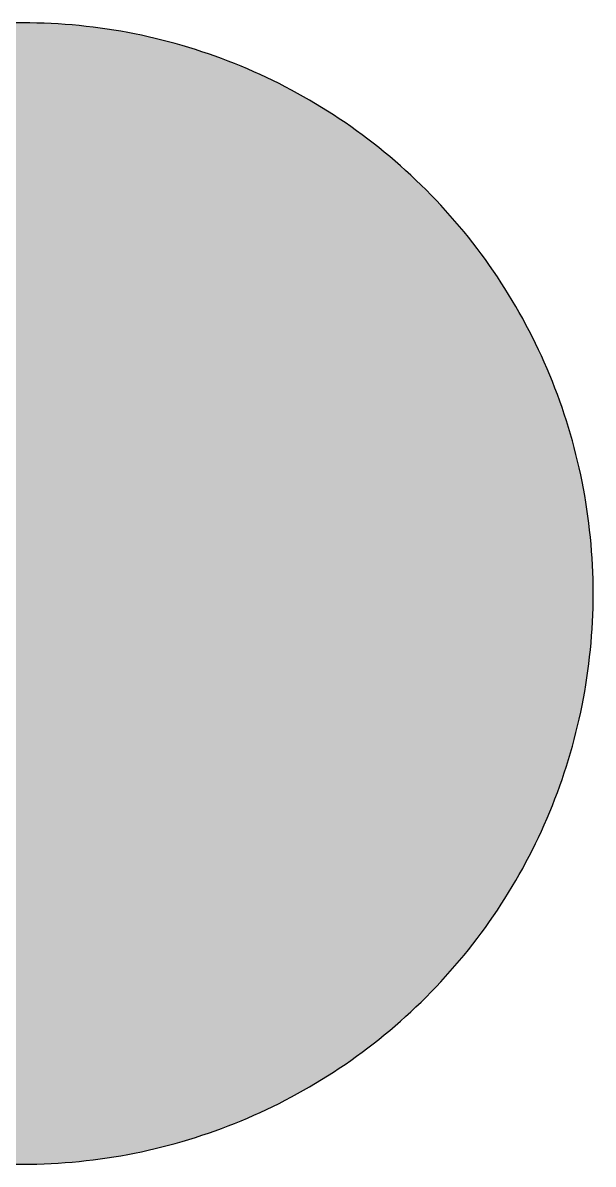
# Model space of a CAD drawing. Header units: millimetres. Extents: x 0 to 212, y 0 to 212.
# Drawn here: x 105.9 to 211.7, y 0.1 to 211.7 of the extents above; entities that cross this region are included whole.
import ezdxf

# ---------------------------------------------------------------- set-up
doc = ezdxf.new("R2010")
doc.units = ezdxf.units.MM

msp = doc.modelspace()

# ---------------------------------------------------------------- hatches: boundary and pattern name
msp.add_hatch(color=254).paths.add_polyline_path([(211.7189, 105.8869), (211.709, 107.2007), (211.6861, 108.5139), (211.6455, 109.8245), (211.5871, 111.1326), (211.5134, 112.4407), (211.4245, 113.7437), (211.3204, 115.0468), (211.201, 116.3447), (211.0638, 117.6426), (210.9114, 118.9355), (210.7413, 120.2258), (210.5584, 121.5136), (210.3577, 122.7988), (210.1418, 124.079), (209.9107, 125.3566), (209.6643, 126.6292), (209.4027, 127.8992), (209.1258, 129.1641), (208.8337, 130.4239), (208.5264, 131.6812), (208.2038, 132.936), (207.866, 134.1831), (207.5104, 135.4277), (207.1421, 136.6647), (206.7611, 137.8991), (206.3623, 139.1285), (205.9483, 140.3502), (205.5216, 141.5694), (205.0771, 142.781), (204.6199, 143.9901), (204.1474, 145.1915), (203.6623, 146.3853), (203.1619, 147.574), (202.6463, 148.7576), (202.1154, 149.9362), (201.5693, 151.1046), (201.0105, 152.2705), (200.439, 153.4262), (199.8523, 154.5768), (199.2503, 155.7198), (198.6356, 156.8577), (198.0057, 157.9855), (197.3605, 159.1081), (196.7052, 160.2232), (196.0321, 161.3281), (195.3489, 162.4279), (194.6504, 163.5176), (193.9366, 164.6022), (193.2102, 165.6766), (192.471, 166.7434), (191.7167, 167.8), (190.9521, 168.849), (190.1698, 169.8904), (189.3773, 170.9217), (188.5696, 171.9428), (187.7517, 172.9562), (186.9161, 173.9621), (186.0702, 174.9552), (185.2117, 175.9407), (184.338, 176.9161), (183.454, 177.8838), (182.5549, 178.8389), (181.643, 179.7837), (180.721, 180.7185), (179.7837, 181.643), (178.8389, 182.5549), (177.8838, 183.454), (176.9161, 184.338), (175.9407, 185.2117), (174.9552, 186.0702), (173.9621, 186.9161), (172.9562, 187.7492), (171.9428, 188.5696), (170.9217, 189.3773), (169.8904, 190.1698), (168.849, 190.9496), (167.8, 191.7167), (166.7408, 192.471), (165.6766, 193.2102), (164.6022, 193.9366), (163.5176, 194.6504), (162.4279, 195.3489), (161.3281, 196.0321), (160.2232, 196.7052), (159.1081, 197.3631), (157.9855, 198.0057), (156.8577, 198.6356), (155.7198, 199.2503), (154.5768, 199.8523), (153.4262, 200.439), (152.2705, 201.0131), (151.1046, 201.5719), (149.9362, 202.1154), (148.7576, 202.6463), (147.574, 203.1619), (146.3853, 203.6623), (145.1889, 204.15), (143.9875, 204.6199), (142.781, 205.0796), (141.5694, 205.5216), (140.3502, 205.9483), (139.1285, 206.3623), (137.8991, 206.7611), (136.6647, 207.1446), (135.4252, 207.5129), (134.1831, 207.866), (132.9334, 208.2038), (131.6812, 208.5264), (130.4239, 208.8337), (129.1641, 209.1284), (127.8966, 209.4052), (126.6292, 209.6668), (125.3541, 209.9132), (124.0765, 210.1444), (122.7963, 210.3603), (121.5136, 210.5584), (120.2258, 210.7438), (118.9355, 210.9114), (117.6401, 211.0638), (116.3447, 211.201), (115.0468, 211.3229), (113.7437, 211.4271), (112.4382, 211.516), (111.1326, 211.5896), (109.8245, 211.6455), (108.5113, 211.6861), (107.1982, 211.7115), (105.885, 211.7192), (104.5693, 211.7115), (103.2561, 211.6861), (101.9454, 211.6455), (100.6373, 211.5896), (99.3292, 211.516), (98.0262, 211.4271), (96.7232, 211.3229), (95.4253, 211.201), (94.1273, 211.0638), (92.8345, 210.9114), (91.5441, 210.7438), (90.2564, 210.5584), (88.9711, 210.3603), (87.691, 210.1444), (86.4133, 209.9132), (85.1408, 209.6668), (83.8708, 209.4052), (82.6059, 209.1284), (81.346, 208.8337), (80.0887, 208.5264), (78.834, 208.2038), (77.5868, 207.866), (76.3422, 207.5129), (75.1053, 207.1446), (73.8708, 206.7611), (72.6415, 206.3623), (71.4197, 205.9483), (70.2005, 205.5216), (68.9889, 205.0796), (67.7799, 204.6199), (66.5785, 204.15), (65.3847, 203.6623), (64.196, 203.1619), (63.0123, 202.6463), (61.8338, 202.1154), (60.6628, 201.5719), (59.4995, 201.0131), (58.3438, 200.439), (57.1932, 199.8523), (56.0502, 199.2503), (54.9123, 198.6356), (53.7845, 198.0057), (52.6618, 197.3631), (51.5468, 196.7052), (50.4419, 196.0321), (49.342, 195.3489), (48.2524, 194.6504), (47.1678, 193.9366), (46.0934, 193.2102), (45.0266, 192.471), (43.9699, 191.7167), (42.9209, 190.9496), (41.8795, 190.1698), (40.8483, 189.3773), (39.8272, 188.5696), (38.8137, 187.7492), (37.8079, 186.9161), (36.8148, 186.0702), (35.8292, 185.2117), (34.8539, 184.338), (33.8861, 183.454), (32.9311, 182.5549), (31.9862, 181.643), (31.049, 180.7185), (30.1269, 179.7837), (29.2151, 178.8389), (28.3159, 177.8838), (27.432, 176.9161), (26.5582, 175.9407), (25.6997, 174.9552), (24.8539, 173.9621), (24.0208, 172.9562), (23.2004, 171.9428), (22.3926, 170.9217), (21.6002, 169.8904), (20.8204, 168.849), (20.0533, 167.8), (19.2989, 166.7434), (18.5598, 165.6766), (17.8333, 164.6022), (17.1196, 163.5176), (16.4211, 162.4279), (15.7378, 161.3281), (15.0647, 160.2232), (14.4069, 159.1081), (13.7643, 157.9855), (13.1343, 156.8577), (12.5197, 155.7198), (11.9177, 154.5768), (11.3309, 153.4262), (10.7569, 152.2705), (10.1981, 151.1046), (9.6545, 149.9362), (9.1237, 148.7576), (8.6081, 147.574), (8.1077, 146.3853), (7.62, 145.1915), (7.1501, 143.9901), (6.6904, 142.781), (6.2484, 141.5694), (5.8217, 140.3502), (5.4077, 139.1285), (5.0089, 137.8991), (4.6253, 136.6647), (4.257, 135.4277), (3.904, 134.1831), (3.5662, 132.936), (3.2436, 131.6812), (2.9362, 130.4239), (2.6416, 129.1641), (2.3647, 127.8992), (2.1031, 126.6292), (1.8567, 125.3566), (1.6256, 124.079), (1.4097, 122.7988), (1.2116, 121.5136), (1.0262, 120.2258), (0.8585, 118.9355), (0.7061, 117.6426), (0.569, 116.3447), (0.447, 115.0468), (0.3429, 113.7437), (0.254, 112.4407), (0.1803, 111.1326), (0.1245, 109.8245), (0.0838, 108.5139), (0.0584, 107.2007), (0.0508, 105.885), (0.0584, 104.5718), (0.0838, 103.2586), (0.1245, 101.9454), (0.1803, 100.6373), (0.254, 99.3318), (0.3429, 98.0262), (0.447, 96.7232), (0.569, 95.4253), (0.7061, 94.1299), (0.8585, 92.8345), (1.0262, 91.5441), (1.2116, 90.2564), (1.4097, 88.9737), (1.6256, 87.6935), (1.8567, 86.4159), (2.1031, 85.1408), (2.3647, 83.8733), (2.6416, 82.6059), (2.9362, 81.346), (3.2436, 80.0887), (3.5662, 78.8365), (3.904, 77.5868), (4.257, 76.3448), (4.6253, 75.1053), (5.0089, 73.8708), (5.4077, 72.6415), (5.8217, 71.4197), (6.2484, 70.2005), (6.6904, 68.9889), (7.1501, 67.7824), (7.62, 66.581), (8.1077, 65.3847), (8.6081, 64.196), (9.1237, 63.0123), (9.6545, 61.8338), (10.1981, 60.6654), (10.7569, 59.4995), (11.3309, 58.3438), (11.9177, 57.1932), (12.5197, 56.0502), (13.1343, 54.9123), (13.7643, 53.7845), (14.4069, 52.6618), (15.0647, 51.5468), (15.7378, 50.4419), (16.4211, 49.342), (17.1196, 48.2524), (17.8333, 47.1678), (18.5598, 46.0934), (19.2989, 45.0291), (20.0533, 43.9699), (20.8204, 42.9209), (21.6002, 41.8795), (22.3926, 40.8483), (23.2004, 39.8272), (24.0208, 38.8137), (24.8539, 37.8079), (25.6997, 36.8148), (26.5582, 35.8292), (27.432, 34.8539), (28.3159, 33.8861), (29.2151, 32.9311), (30.1269, 31.9862), (31.049, 31.049), (31.9862, 30.1269), (32.9311, 29.2151), (33.8861, 28.3159), (34.8539, 27.432), (35.8292, 26.5582), (36.8148, 25.6997), (37.8079, 24.8539), (38.8137, 24.0182), (39.8272, 23.2004), (40.8483, 22.3926), (41.8795, 21.6002), (42.9209, 20.8178), (43.9699, 20.0533), (45.0266, 19.2989), (46.0934, 18.5598), (47.1678, 17.8333), (48.2524, 17.1196), (49.342, 16.4211), (50.4419, 15.7378), (51.5468, 15.0647), (52.6618, 14.4094), (53.7845, 13.7643), (54.9123, 13.1343), (56.0502, 12.5197), (57.1932, 11.9177), (58.3438, 11.3309), (59.4995, 10.7594), (60.6628, 10.2006), (61.8338, 9.6545), (63.0123, 9.1237), (64.196, 8.6081), (65.3847, 8.1077), (66.5785, 7.6225), (67.7799, 7.1501), (68.9889, 6.6929), (70.2005, 6.2484), (71.4197, 5.8217), (72.6415, 5.4077), (73.8708, 5.0089), (75.1053, 4.6279), (76.3422, 4.2596), (77.5868, 3.904), (78.834, 3.5662), (80.0887, 3.2436), (81.346, 2.9362), (82.6059, 2.6441), (83.8708, 2.3673), (85.1408, 2.1057), (86.4133, 1.8593), (87.691, 1.6281), (88.9711, 1.4122), (90.2564, 1.2116), (91.5441, 1.0287), (92.8345, 0.8585), (94.1273, 0.7061), (95.4253, 0.569), (96.7232, 0.4496), (98.0262, 0.3454), (99.3292, 0.2565), (100.6373, 0.1829), (101.9454, 0.1245), (103.2561, 0.0838), (104.5693, 0.061), (105.885, 0.0533), (107.1982, 0.061), (108.5113, 0.0838), (109.8245, 0.1245), (111.1326, 0.1829), (112.4382, 0.2565), (113.7437, 0.3454), (115.0468, 0.4496), (116.3447, 0.569), (117.6401, 0.7061), (118.9355, 0.8585), (120.2258, 1.0287), (121.5136, 1.2116), (122.7963, 1.4122), (124.0765, 1.6281), (125.3541, 1.8593), (126.6292, 2.1057), (127.8966, 2.3673), (129.1641, 2.6441), (130.4239, 2.9362), (131.6812, 3.2436), (132.9334, 3.5662), (134.1831, 3.904), (135.4252, 4.2596), (136.6647, 4.6279), (137.8991, 5.0089), (139.1285, 5.4077), (140.3502, 5.8217), (141.5694, 6.2484), (142.781, 6.6929), (143.9875, 7.1501), (145.1889, 7.6225), (146.3853, 8.1077), (147.574, 8.6081), (148.7576, 9.1237), (149.9362, 9.6545), (151.1046, 10.2006), (152.2705, 10.7594), (153.4262, 11.3309), (154.5768, 11.9177), (155.7198, 12.5197), (156.8577, 13.1343), (157.9855, 13.7643), (159.1081, 14.4094), (160.2232, 15.0647), (161.3281, 15.7378), (162.4279, 16.4211), (163.5176, 17.1196), (164.6022, 17.8333), (165.6766, 18.5598), (166.7408, 19.2989), (167.8, 20.0533), (168.849, 20.8178), (169.8904, 21.6002), (170.9217, 22.3926), (171.9428, 23.2004), (172.9562, 24.0182), (173.9621, 24.8539), (174.9552, 25.6997), (175.9407, 26.5582), (176.9161, 27.432), (177.8838, 28.3159), (178.8389, 29.2151), (179.7837, 30.1269), (180.721, 31.049), (181.643, 31.9862), (182.5549, 32.9311), (183.454, 33.8861), (184.338, 34.8539), (185.2117, 35.8292), (186.0702, 36.8148), (186.9161, 37.8079), (187.7517, 38.8137), (188.5696, 39.8272), (189.3773, 40.8483), (190.1698, 41.8795), (190.9521, 42.9209), (191.7167, 43.9699), (192.471, 45.0291), (193.2102, 46.0934), (193.9366, 47.1678), (194.6504, 48.2524), (195.3489, 49.342), (196.0321, 50.4419), (196.7052, 51.5468), (197.3605, 52.6618), (198.0057, 53.7845), (198.6356, 54.9123), (199.2503, 56.0502), (199.8523, 57.1932), (200.439, 58.3438), (201.0105, 59.4995), (201.5693, 60.6654), (202.1154, 61.8338), (202.6463, 63.0123), (203.1619, 64.196), (203.6623, 65.3847), (204.1474, 66.581), (204.6199, 67.7824), (205.0771, 68.9889), (205.5216, 70.2005), (205.9483, 71.4197), (206.3623, 72.6415), (206.7611, 73.8708), (207.1421, 75.1053), (207.5104, 76.3448), (207.866, 77.5868), (208.2038, 78.8365), (208.5264, 80.0887), (208.8337, 81.346), (209.1258, 82.6059), (209.4027, 83.8733), (209.6643, 85.1408), (209.9107, 86.4159), (210.1418, 87.6935), (210.3577, 88.9737), (210.5584, 90.2564), (210.7413, 91.5441), (210.9114, 92.8345), (211.0638, 94.1299), (211.201, 95.4253), (211.3204, 96.7232), (211.4245, 98.0262), (211.5134, 99.3318), (211.5871, 100.6373), (211.6455, 101.9454), (211.6861, 103.2586), (211.709, 104.5718), (211.7166, 105.885)])
h = msp.add_hatch(color=59)
h.paths.add_polyline_path([(110.2953, 107.2981), (110.2944, 107.3404), (110.2944, 107.3836), (110.297, 107.4242), (110.297, 107.4674), (110.2995, 107.5106), (110.302, 107.5538), (110.3046, 107.5969), (110.3071, 107.6376), (110.3122, 107.6808), (110.3147, 107.7239), (110.3198, 107.7646), (110.3249, 107.8078), (110.33, 107.8509), (110.3351, 107.8916), (110.3427, 107.9348), (110.3503, 107.9754), (110.3554, 108.0186), (110.363, 108.0592), (110.3706, 108.1024), (110.3808, 108.143), (110.3884, 108.1862), (110.3986, 108.2269), (110.4062, 108.2675), (110.4163, 108.3081), (110.4265, 108.3513), (110.4392, 108.392), (110.4494, 108.4326), (110.4621, 108.4732), (110.4722, 108.5139), (110.4849, 108.5545), (110.4976, 108.5952), (110.5129, 108.6358), (110.5256, 108.6739), (110.5383, 108.7145), (110.5535, 108.7552), (110.5687, 108.7933), (110.584, 108.8339), (110.5992, 108.8746), (110.6145, 108.9127), (110.6322, 108.9508), (110.6475, 108.9914), (110.6653, 109.0295), (110.683, 109.0676), (110.7008, 109.1057), (110.7186, 109.1463), (110.7389, 109.1844), (110.7567, 109.22), (110.777, 109.2581), (110.7973, 109.2962), (110.8177, 109.3343), (110.838, 109.3724), (110.8583, 109.408), (110.8812, 109.4461), (110.9015, 109.4816), (110.9243, 109.5172), (110.9472, 109.5553), (110.9701, 109.5908), (110.9929, 109.6264), (111.0183, 109.662), (111.0412, 109.6975), (111.0666, 109.7331), (111.092, 109.7661), (111.1174, 109.8017), (111.1428, 109.8372), (111.989, 110.9662), (112.0165, 111.0031), (112.0419, 111.0386), (112.0699, 111.0767), (112.0978, 111.1148), (112.1258, 111.1504), (112.1512, 111.1885), (112.1791, 111.2266), (112.2045, 111.2647), (112.2324, 111.3028), (112.2578, 111.3409), (112.2858, 111.379), (112.3112, 111.4171), (112.3366, 111.4552), (112.362, 111.4933), (112.3899, 111.5314), (112.4153, 111.5695), (112.4407, 111.6076), (112.4661, 111.6457), (112.4915, 111.6863), (112.5144, 111.7244), (112.5398, 111.7625), (112.5652, 111.8032), (112.5906, 111.8413), (112.6134, 111.8819), (112.6388, 111.92), (112.6617, 111.9607), (112.6871, 111.9988), (112.71, 112.0394), (112.7354, 112.0775), (112.7582, 112.1181), (112.7811, 112.1588), (112.8039, 112.1969), (112.8293, 112.2375), (112.8522, 112.2782), (112.8751, 112.3188), (112.8979, 112.3569), (112.9182, 112.3975), (112.9411, 112.4382), (112.964, 112.4788), (112.9868, 112.5195), (113.0071, 112.5601), (113.03, 112.6007), (113.0529, 112.6414), (113.0732, 112.682), (113.096, 112.7252), (113.1164, 112.7658), (113.1367, 112.8065), (113.157, 112.8471), (113.1799, 112.8878), (113.2002, 112.9309), (113.2205, 112.9716), (113.2408, 113.0122), (113.2611, 113.0554), (113.2815, 113.096), (113.3018, 113.1392), (113.3196, 113.1799), (113.3399, 113.2205), (113.3602, 113.2637), (113.378, 113.3069), (113.3983, 113.3475), (113.4161, 113.3907), (113.4364, 113.4313), (113.4542, 113.4745), (113.4745, 113.5177), (119.0554, 126.3438), (119.0803, 126.4031), (119.1082, 126.4615), (119.1387, 126.5199), (119.1666, 126.5784), (119.1971, 126.6368), (119.2301, 126.6927), (119.2632, 126.7485), (119.2962, 126.8044), (119.3317, 126.8578), (119.3673, 126.9111), (119.4029, 126.9644), (119.441, 127.0152), (119.4791, 127.0686), (119.5172, 127.1168), (119.5578, 127.1676), (119.5984, 127.2159), (119.6416, 127.2642), (119.6823, 127.3124), (119.7254, 127.3581), (119.7712, 127.4039), (119.8143, 127.4496), (119.8601, 127.4928), (119.9083, 127.5359), (119.954, 127.5791), (120.0023, 127.6198), (120.0506, 127.6604), (120.0988, 127.701), (120.1496, 127.7391), (120.2004, 127.7772), (120.2512, 127.8153), (120.302, 127.8509), (120.3554, 127.8865), (120.4087, 127.9195), (120.462, 127.9525), (120.5179, 127.9855), (120.5713, 128.016), (120.6271, 128.0465), (120.683, 128.077), (120.7389, 128.1049), (120.7973, 128.1328), (120.8532, 128.1582), (120.9116, 128.1836), (120.97, 128.2065), (121.031, 128.2319), (121.0894, 128.2522), (121.1504, 128.2751), (121.2088, 128.2929), (121.2698, 128.3132), (121.3307, 128.331), (121.3917, 128.3487), (121.4552, 128.364), (121.5161, 128.3792), (121.5796, 128.3919), (121.6431, 128.4046), (121.7066, 128.4148), (121.7701, 128.4249), (121.8336, 128.4351), (121.8971, 128.4427), (121.9632, 128.4478), (122.0267, 128.4529), (122.0927, 128.458), (122.1562, 128.4605), (122.2223, 128.463), (122.2883, 128.463), (157.5675, 128.4647), (157.6324, 128.463), (157.6984, 128.4605), (157.7619, 128.458), (157.828, 128.4529), (157.8915, 128.4478), (157.9575, 128.4427), (158.021, 128.4351), (158.0845, 128.4249), (158.148, 128.4148), (158.2115, 128.4046), (158.275, 128.3919), (158.3385, 128.3792), (158.3995, 128.364), (158.463, 128.3487), (158.5239, 128.331), (158.5849, 128.3132), (158.6459, 128.2929), (158.7068, 128.2751), (158.7678, 128.2522), (158.8262, 128.2319), (158.8846, 128.2065), (158.943, 128.1836), (159.0015, 128.1582), (159.0599, 128.1328), (159.1158, 128.1049), (159.1716, 128.077), (159.2301, 128.0465), (159.2834, 128.016), (159.3393, 127.9855), (159.3926, 127.9525), (159.4485, 127.9195), (159.4993, 127.8865), (159.5526, 127.8509), (159.606, 127.8153), (159.6568, 127.7772), (159.7076, 127.7391), (159.7558, 127.701), (159.8066, 127.6604), (159.8549, 127.6198), (159.9032, 127.5791), (159.9489, 127.5359), (159.9946, 127.4928), (160.0403, 127.4496), (160.086, 127.4039), (160.1292, 127.3581), (160.1724, 127.3124), (160.2156, 127.2642), (160.2562, 127.2159), (160.2969, 127.1676), (160.3375, 127.1168), (160.3781, 127.0686), (160.4162, 127.0152), (160.4518, 126.9644), (160.4899, 126.9111), (160.5255, 126.8578), (160.5585, 126.8044), (160.594, 126.7485), (160.6271, 126.6927), (160.6575, 126.6368), (160.688, 126.5784), (160.7185, 126.5199), (160.7464, 126.4615), (160.7744, 126.4031), (160.8023, 126.3421), (166.3845, 113.5182), (166.4005, 113.4745), (166.4208, 113.4313), (166.4386, 113.3907), (166.4589, 113.3475), (166.4767, 113.3069), (166.497, 113.2637), (166.5173, 113.2205), (166.5351, 113.1799), (166.5554, 113.1392), (166.5757, 113.096), (166.5961, 113.0554), (166.6164, 113.0122), (166.6367, 112.9716), (166.657, 112.9309), (166.6773, 112.8878), (166.6977, 112.8471), (166.718, 112.8065), (166.7408, 112.7658), (166.7612, 112.7252), (166.784, 112.682), (166.8043, 112.6414), (166.8272, 112.6007), (166.8475, 112.5601), (166.8704, 112.5195), (166.8932, 112.4788), (166.9136, 112.4382), (166.9364, 112.3975), (166.9593, 112.3569), (166.9821, 112.3188), (167.005, 112.2782), (167.0279, 112.2375), (167.0507, 112.1969), (167.0736, 112.1588), (167.099, 112.1181), (167.1218, 112.0775), (167.1447, 112.0394), (167.1701, 111.9988), (167.193, 111.9607), (167.2184, 111.92), (167.2412, 111.8819), (167.2666, 111.8413), (167.292, 111.8032), (167.3149, 111.7625), (167.3403, 111.7244), (167.3657, 111.6863), (167.3911, 111.6457), (167.4165, 111.6076), (167.4419, 111.5695), (167.4673, 111.5314), (167.4927, 111.4933), (167.5181, 111.4552), (167.546, 111.4171), (167.5714, 111.379), (167.5968, 111.3409), (167.6248, 111.3028), (167.6502, 111.2647), (167.6781, 111.2266), (167.7035, 111.1885), (167.7314, 111.1504), (167.7594, 111.1148), (167.7848, 111.0767), (167.8127, 111.0386), (167.8407, 111.0031), (167.8686, 110.965), (168.716, 109.8377), (168.7398, 109.8017), (168.7652, 109.7661), (168.7906, 109.7331), (168.816, 109.6975), (168.8389, 109.662), (168.8617, 109.6264), (168.8871, 109.5908), (168.91, 109.5553), (168.9303, 109.5172), (168.9532, 109.4816), (168.976, 109.4461), (168.9964, 109.408), (169.0192, 109.3724), (169.0395, 109.3343), (169.0599, 109.2962), (169.0776, 109.2581), (169.098, 109.22), (169.1183, 109.1844), (169.1361, 109.1463), (169.1538, 109.1057), (169.1716, 109.0676), (169.1894, 109.0295), (169.2072, 108.9914), (169.225, 108.9508), (169.2402, 108.9127), (169.2554, 108.8746), (169.2732, 108.8339), (169.2859, 108.7933), (169.3012, 108.7552), (169.3164, 108.7145), (169.3291, 108.6739), (169.3443, 108.6358), (169.357, 108.5952), (169.3697, 108.5545), (169.3824, 108.5139), (169.3951, 108.4732), (169.4053, 108.4326), (169.418, 108.392), (169.4282, 108.3513), (169.4383, 108.3081), (169.4485, 108.2675), (169.4586, 108.2269), (169.4663, 108.1862), (169.4764, 108.143), (169.484, 108.1024), (169.4917, 108.0592), (169.4993, 108.0186), (169.5069, 107.9754), (169.512, 107.9348), (169.5196, 107.8916), (169.5247, 107.8509), (169.5298, 107.8078), (169.5348, 107.7646), (169.5399, 107.7239), (169.5425, 107.6808), (169.5475, 107.6376), (169.5501, 107.5969), (169.5526, 107.5538), (169.5552, 107.5106), (169.5577, 107.4674), (169.5577, 107.4242), (169.5602, 107.3836), (169.5602, 107.3404), (169.5602, 107.2972), (169.5619, 98.1258), (169.5602, 98.0338), (169.5552, 97.9424), (169.5501, 97.8535), (169.5425, 97.7646), (169.5323, 97.6757), (169.5196, 97.5868), (169.5044, 97.5004), (169.4891, 97.4141), (169.4713, 97.3277), (169.4485, 97.2439), (169.4256, 97.1575), (169.4028, 97.0763), (169.3748, 96.9924), (169.3469, 96.9112), (169.3164, 96.8299), (169.2834, 96.7511), (169.2504, 96.6724), (169.2123, 96.5962), (169.1742, 96.5175), (169.1361, 96.4438), (169.0929, 96.3676), (169.0497, 96.2939), (169.004, 96.2228), (168.9583, 96.1517), (168.91, 96.0831), (168.8592, 96.0145), (168.8084, 95.946), (168.7551, 95.8799), (168.7017, 95.8164), (168.6433, 95.7529), (168.5874, 95.6894), (168.5265, 95.631), (168.468, 95.57), (168.4045, 95.5142), (168.341, 95.4557), (168.2775, 95.4024), (168.2115, 95.3491), (168.1429, 95.2983), (168.0743, 95.2475), (168.0058, 95.1992), (167.9346, 95.1535), (167.8635, 95.1078), (167.7899, 95.0646), (167.7137, 95.0214), (167.64, 94.9833), (167.5613, 94.9452), (167.4851, 94.9071), (167.4063, 94.8741), (167.3276, 94.8411), (167.2463, 94.8106), (167.165, 94.7826), (167.0812, 94.7547), (166.9999, 94.7318), (166.9136, 94.709), (166.8297, 94.6861), (166.7434, 94.6683), (166.657, 94.6531), (166.5707, 94.6379), (166.4818, 94.6252), (166.3929, 94.615), (166.304, 94.6074), (166.2151, 94.6023), (166.1236, 94.5972), (166.0322, 94.5972), (113.823, 94.5981), (113.731, 94.5972), (113.6396, 94.6023), (113.5507, 94.6074), (113.4618, 94.615), (113.3729, 94.6252), (113.284, 94.6379), (113.1976, 94.6531), (113.1113, 94.6683), (113.0249, 94.6861), (112.9411, 94.709), (112.8573, 94.7318), (112.7735, 94.7547), (112.6896, 94.7826), (112.6084, 94.8106), (112.5296, 94.8411), (112.4483, 94.8741), (112.3696, 94.9071), (112.2934, 94.9452), (112.2172, 94.9833), (112.141, 95.0214), (112.0673, 95.0646), (111.9937, 95.1078), (111.92, 95.1535), (111.8489, 95.1992), (111.7803, 95.2475), (111.7117, 95.2983), (111.6432, 95.3491), (111.5771, 95.4024), (111.5136, 95.4557), (111.4501, 95.5142), (111.3892, 95.57), (111.3282, 95.631), (111.2698, 95.6894), (111.2114, 95.7529), (111.1555, 95.8164), (111.0996, 95.8799), (111.0463, 95.946), (110.9955, 96.0145), (110.9447, 96.0831), (110.8964, 96.1517), (110.8507, 96.2228), (110.805, 96.2939), (110.7618, 96.3676), (110.7211, 96.4438), (110.6805, 96.5175), (110.6424, 96.5962), (110.6068, 96.6724), (110.5713, 96.7511), (110.5383, 96.8299), (110.5078, 96.9112), (110.4798, 96.9924), (110.4519, 97.0763), (110.429, 97.1575), (110.4062, 97.2439), (110.3833, 97.3277), (110.3655, 97.4141), (110.3503, 97.5004), (110.3351, 97.5868), (110.3224, 97.6757), (110.3122, 97.7646), (110.3046, 97.8535), (110.2995, 97.9424), (110.2944, 98.0338), (110.2944, 98.1253)])
h.paths.add_polyline_path([(116.998, 112.9425), (121.8487, 124.0878), (121.859, 124.1095), (121.8692, 124.1349), (121.8819, 124.1577), (121.8921, 124.1806), (121.9048, 124.2035), (121.9175, 124.2263), (121.9302, 124.2492), (121.9454, 124.272), (121.9581, 124.2924), (121.9733, 124.3152), (121.9886, 124.3355), (122.0013, 124.3559), (122.0165, 124.3762), (122.0343, 124.3965), (122.0495, 124.4168), (122.0648, 124.4371), (122.0826, 124.4549), (122.1003, 124.4752), (122.1156, 124.493), (122.1334, 124.5108), (122.1511, 124.5286), (122.1715, 124.5464), (122.1892, 124.5641), (122.207, 124.5819), (122.2273, 124.5972), (122.2451, 124.6149), (122.2654, 124.6302), (122.2858, 124.6454), (122.3061, 124.6607), (122.3264, 124.6759), (122.3467, 124.6911), (122.3696, 124.7038), (122.3899, 124.7191), (122.4102, 124.7318), (122.4331, 124.7445), (122.4559, 124.7572), (122.4763, 124.7699), (122.4991, 124.78), (122.522, 124.7927), (122.5448, 124.8029), (122.5677, 124.8131), (122.5906, 124.8232), (122.6134, 124.8334), (122.6388, 124.8435), (122.6617, 124.8512), (122.6871, 124.8588), (122.7099, 124.8689), (122.7353, 124.8766), (122.7582, 124.8816), (122.7836, 124.8893), (122.809, 124.8969), (122.8344, 124.902), (122.8573, 124.907), (122.8827, 124.9121), (122.9081, 124.9172), (122.9335, 124.9197), (122.9589, 124.9248), (122.9843, 124.9274), (123.0122, 124.9299), (123.0376, 124.9324), (123.063, 124.9324), (123.0884, 124.935), (123.1163, 124.935), (123.1417, 124.935), (156.7159, 124.937), (156.7409, 124.935), (156.7663, 124.935), (156.7942, 124.9324), (156.8196, 124.9324), (156.845, 124.9299), (156.8704, 124.9274), (156.8958, 124.9248), (156.9212, 124.9197), (156.9466, 124.9172), (156.972, 124.9121), (156.9974, 124.907), (157.0228, 124.902), (157.0482, 124.8969), (157.0736, 124.8893), (157.0965, 124.8816), (157.1219, 124.8766), (157.1473, 124.8689), (157.1701, 124.8588), (157.1955, 124.8512), (157.2184, 124.8435), (157.2412, 124.8334), (157.2641, 124.8232), (157.2895, 124.8131), (157.3124, 124.8029), (157.3352, 124.7927), (157.3555, 124.78), (157.3784, 124.7699), (157.4013, 124.7572), (157.4241, 124.7445), (157.4444, 124.7318), (157.4673, 124.7191), (157.4876, 124.7038), (157.5079, 124.6911), (157.5283, 124.6759), (157.5486, 124.6607), (157.5689, 124.6454), (157.5892, 124.6302), (157.6095, 124.6149), (157.6299, 124.5972), (157.6476, 124.5819), (157.668, 124.5641), (157.6857, 124.5464), (157.7035, 124.5286), (157.7213, 124.5108), (157.7391, 124.493), (157.7569, 124.4752), (157.7746, 124.4549), (157.7899, 124.4371), (157.8051, 124.4168), (157.8229, 124.3965), (157.8381, 124.3762), (157.8534, 124.3559), (157.8686, 124.3355), (157.8839, 124.3152), (157.8966, 124.2924), (157.9118, 124.272), (157.9245, 124.2492), (157.9372, 124.2263), (157.9499, 124.2035), (157.9626, 124.1806), (157.9728, 124.1577), (157.9855, 124.1349), (157.9956, 124.1095), (158.0083, 124.0866), (162.8592, 112.9425)], flags=16)
h.paths.add_polyline_path([(113.823, 93.1869), (122.2897, 93.1869), (122.2897, 85.4258), (122.2883, 85.3694), (122.2858, 85.3161), (122.2832, 85.2627), (122.2781, 85.2068), (122.2705, 85.1535), (122.2629, 85.1027), (122.2553, 85.0494), (122.2451, 84.9986), (122.235, 84.9452), (122.2223, 84.8944), (122.207, 84.8436), (122.1943, 84.7954), (122.1765, 84.7446), (122.1613, 84.6963), (122.141, 84.648), (122.1232, 84.5998), (122.1029, 84.5541), (122.08, 84.5058), (122.0572, 84.4601), (122.0343, 84.4144), (122.0089, 84.3712), (121.9835, 84.3255), (121.9556, 84.2823), (121.9276, 84.2416), (121.8971, 84.1985), (121.8692, 84.1578), (121.8362, 84.1172), (121.8057, 84.0765), (121.7727, 84.0384), (121.7397, 84.0003), (121.7041, 83.9648), (121.6685, 83.9267), (121.633, 83.8911), (121.5949, 83.8581), (121.5568, 83.8225), (121.5187, 83.7921), (121.478, 83.759), (121.4399, 83.7286), (121.3968, 83.6981), (121.3561, 83.6701), (121.3129, 83.6422), (121.2698, 83.6143), (121.2266, 83.5889), (121.1809, 83.5635), (121.1351, 83.5381), (121.0894, 83.5152), (121.0437, 83.4949), (120.9954, 83.4746), (120.9472, 83.4542), (120.8989, 83.4365), (120.8507, 83.4187), (120.8024, 83.4034), (120.7516, 83.3882), (120.7008, 83.3755), (120.65, 83.3628), (120.5992, 83.3501), (120.5459, 83.3399), (120.4951, 83.3323), (120.4417, 83.3247), (120.3884, 83.3196), (120.335, 83.3145), (120.2817, 83.3095), (120.2258, 83.3095), (120.1725, 83.3069), (115.9397, 83.3092), (115.885, 83.3095), (115.8291, 83.3095), (115.7757, 83.3145), (115.7224, 83.3196), (115.6691, 83.3247), (115.6157, 83.3323), (115.5649, 83.3399), (115.5116, 83.3501), (115.4608, 83.3628), (115.41, 83.3755), (115.3592, 83.3882), (115.3084, 83.4034), (115.2601, 83.4187), (115.2119, 83.4365), (115.1636, 83.4542), (115.1153, 83.4746), (115.0671, 83.4949), (115.0214, 83.5152), (114.9756, 83.5381), (114.9299, 83.5635), (114.8842, 83.5889), (114.841, 83.6143), (114.7978, 83.6422), (114.7547, 83.6701), (114.714, 83.6981), (114.6734, 83.7286), (114.6327, 83.759), (114.5921, 83.7921), (114.554, 83.8225), (114.5159, 83.8581), (114.4778, 83.8911), (114.4422, 83.9267), (114.4067, 83.9648), (114.3711, 84.0003), (114.3381, 84.0384), (114.3051, 84.0765), (114.2746, 84.1172), (114.2416, 84.1578), (114.2136, 84.1985), (114.1832, 84.2416), (114.1552, 84.2823), (114.1273, 84.3255), (114.1019, 84.3712), (114.0765, 84.4144), (114.0536, 84.4601), (114.0308, 84.5058), (114.0079, 84.5541), (113.9876, 84.5998), (113.9698, 84.648), (113.9495, 84.6963), (113.9342, 84.7446), (113.9165, 84.7954), (113.9012, 84.8436), (113.8885, 84.8944), (113.8758, 84.9452), (113.8657, 84.9986), (113.8555, 85.0494), (113.8453, 85.1027), (113.8377, 85.1535), (113.8326, 85.2068), (113.8276, 85.2627), (113.825, 85.3161), (113.8225, 85.3694), (113.8225, 85.4253)], flags=16)
h.paths.add_polyline_path([(157.5675, 93.1869), (166.0342, 93.1869), (166.0342, 85.4258), (166.0322, 85.3694), (166.0296, 85.3161), (166.0271, 85.2627), (166.022, 85.2068), (166.0169, 85.1535), (166.0093, 85.1027), (165.9992, 85.0494), (165.989, 84.9986), (165.9788, 84.9452), (165.9661, 84.8944), (165.9534, 84.8436), (165.9382, 84.7954), (165.923, 84.7446), (165.9052, 84.6963), (165.8874, 84.648), (165.8671, 84.5998), (165.8468, 84.5541), (165.8239, 84.5058), (165.801, 84.4601), (165.7782, 84.4144), (165.7528, 84.3712), (165.7274, 84.3255), (165.6994, 84.2823), (165.6715, 84.2416), (165.6436, 84.1985), (165.6131, 84.1578), (165.5826, 84.1172), (165.5496, 84.0765), (165.5166, 84.0384), (165.4835, 84.0003), (165.448, 83.9648), (165.4124, 83.9267), (165.3769, 83.8911), (165.3388, 83.8581), (165.3007, 83.8225), (165.2626, 83.7921), (165.2245, 83.759), (165.1838, 83.7286), (165.1432, 83.6981), (165.1, 83.6701), (165.0568, 83.6422), (165.0136, 83.6143), (164.9705, 83.5889), (164.9247, 83.5635), (164.8816, 83.5381), (164.8333, 83.5152), (164.7876, 83.4949), (164.7419, 83.4746), (164.6936, 83.4542), (164.6453, 83.4365), (164.5945, 83.4187), (164.5463, 83.4034), (164.4955, 83.3882), (164.4447, 83.3755), (164.3939, 83.3628), (164.3431, 83.3501), (164.2923, 83.3399), (164.2389, 83.3323), (164.1856, 83.3247), (164.1323, 83.3196), (164.0789, 83.3145), (164.0256, 83.3095), (163.9697, 83.3095), (163.9164, 83.3069), (159.6842, 83.3092), (159.6288, 83.3095), (159.573, 83.3095), (159.5196, 83.3145), (159.4663, 83.3196), (159.4129, 83.3247), (159.3596, 83.3323), (159.3088, 83.3399), (159.2555, 83.3501), (159.2047, 83.3628), (159.1539, 83.3755), (159.1031, 83.3882), (159.0548, 83.4034), (159.004, 83.4187), (158.9557, 83.4365), (158.9075, 83.4542), (158.8592, 83.4746), (158.811, 83.4949), (158.7652, 83.5152), (158.7195, 83.5381), (158.6738, 83.5635), (158.6306, 83.5889), (158.5849, 83.6143), (158.5417, 83.6422), (158.4985, 83.6701), (158.4579, 83.6981), (158.4173, 83.7286), (158.3766, 83.759), (158.336, 83.7921), (158.2979, 83.8225), (158.2598, 83.8581), (158.2217, 83.8911), (158.1861, 83.9267), (158.1506, 83.9648), (158.1175, 84.0003), (158.082, 84.0384), (158.049, 84.0765), (158.0185, 84.1172), (157.988, 84.1578), (157.9575, 84.1985), (157.927, 84.2416), (157.8991, 84.2823), (157.8737, 84.3255), (157.8458, 84.3712), (157.8229, 84.4144), (157.7975, 84.4601), (157.7746, 84.5058), (157.7543, 84.5541), (157.7315, 84.5998), (157.7137, 84.648), (157.6959, 84.6963), (157.6781, 84.7446), (157.6603, 84.7954), (157.6476, 84.8436), (157.6324, 84.8944), (157.6197, 84.9452), (157.6095, 84.9986), (157.5994, 85.0494), (157.5918, 85.1027), (157.5841, 85.1535), (157.5765, 85.2068), (157.5714, 85.2627), (157.5689, 85.3161), (157.5664, 85.3694), (157.5664, 85.4253)], flags=16)

# ---------------------------------------------------------------- linework, layer by layer
at = {"color": 254}
for points in [[(211.7189, 105.8869), (211.709, 107.2007), (211.6861, 108.5139), (211.6455, 109.8245), (211.5871, 111.1326), (211.5134, 112.4407), (211.4245, 113.7437), (211.3204, 115.0468), (211.201, 116.3447), (211.0638, 117.6426), (210.9114, 118.9355), (210.7413, 120.2258), (210.5584, 121.5136), (210.3577, 122.7988), (210.1418, 124.079), (209.9107, 125.3566), (209.6643, 126.6292), (209.4027, 127.8992), (209.1258, 129.1641), (208.8337, 130.4239), (208.5264, 131.6812), (208.2038, 132.936), (207.866, 134.1831), (207.5104, 135.4277), (207.1421, 136.6647), (206.7611, 137.8991), (206.3623, 139.1285), (205.9483, 140.3502), (205.5216, 141.5694), (205.0771, 142.781), (204.6199, 143.9901), (204.1474, 145.1915), (203.6623, 146.3853), (203.1619, 147.574), (202.6463, 148.7576), (202.1154, 149.9362), (201.5693, 151.1046), (201.0105, 152.2705), (200.439, 153.4262), (199.8523, 154.5768), (199.2503, 155.7198), (198.6356, 156.8577), (198.0057, 157.9855), (197.3605, 159.1081), (196.7052, 160.2232), (196.0321, 161.3281), (195.3489, 162.4279), (194.6504, 163.5176), (193.9366, 164.6022), (193.2102, 165.6766), (192.471, 166.7434), (191.7167, 167.8), (190.9521, 168.849), (190.1698, 169.8904), (189.3773, 170.9217), (188.5696, 171.9428), (187.7517, 172.9562), (186.9161, 173.9621), (186.0702, 174.9552), (185.2117, 175.9407), (184.338, 176.9161), (183.454, 177.8838), (182.5549, 178.8389), (181.643, 179.7837), (180.721, 180.7185), (179.7837, 181.643), (178.8389, 182.5549), (177.8838, 183.454), (176.9161, 184.338), (175.9407, 185.2117), (174.9552, 186.0702), (173.9621, 186.9161), (172.9562, 187.7492), (171.9428, 188.5696), (170.9217, 189.3773), (169.8904, 190.1698), (168.849, 190.9496), (167.8, 191.7167), (166.7408, 192.471), (165.6766, 193.2102), (164.6022, 193.9366), (163.5176, 194.6504), (162.4279, 195.3489), (161.3281, 196.0321), (160.2232, 196.7052), (159.1081, 197.3631), (157.9855, 198.0057), (156.8577, 198.6356), (155.7198, 199.2503), (154.5768, 199.8523), (153.4262, 200.439), (152.2705, 201.0131), (151.1046, 201.5719), (149.9362, 202.1154), (148.7576, 202.6463), (147.574, 203.1619), (146.3853, 203.6623), (145.1889, 204.15), (143.9875, 204.6199), (142.781, 205.0796), (141.5694, 205.5216), (140.3502, 205.9483), (139.1285, 206.3623), (137.8991, 206.7611), (136.6647, 207.1446), (135.4252, 207.5129), (134.1831, 207.866), (132.9334, 208.2038), (131.6812, 208.5264), (130.4239, 208.8337), (129.1641, 209.1284), (127.8966, 209.4052), (126.6292, 209.6668), (125.3541, 209.9132), (124.0765, 210.1444), (122.7963, 210.3603), (121.5136, 210.5584), (120.2258, 210.7438), (118.9355, 210.9114), (117.6401, 211.0638), (116.3447, 211.201), (115.0468, 211.3229), (113.7437, 211.4271), (112.4382, 211.516), (111.1326, 211.5896), (109.8245, 211.6455), (108.5113, 211.6861), (107.1982, 211.7115), (105.885, 211.7192), (104.5693, 211.7115)], [(104.5693, 0.061), (105.885, 0.0533), (107.1982, 0.061), (108.5113, 0.0838), (109.8245, 0.1245), (111.1326, 0.1829), (112.4382, 0.2565), (113.7437, 0.3454), (115.0468, 0.4496), (116.3447, 0.569), (117.6401, 0.7061), (118.9355, 0.8585), (120.2258, 1.0287), (121.5136, 1.2116), (122.7963, 1.4122), (124.0765, 1.6281), (125.3541, 1.8593), (126.6292, 2.1057), (127.8966, 2.3673), (129.1641, 2.6441), (130.4239, 2.9362), (131.6812, 3.2436), (132.9334, 3.5662), (134.1831, 3.904), (135.4252, 4.2596), (136.6647, 4.6279), (137.8991, 5.0089), (139.1285, 5.4077), (140.3502, 5.8217), (141.5694, 6.2484), (142.781, 6.6929), (143.9875, 7.1501), (145.1889, 7.6225), (146.3853, 8.1077), (147.574, 8.6081), (148.7576, 9.1237), (149.9362, 9.6545), (151.1046, 10.2006), (152.2705, 10.7594), (153.4262, 11.3309), (154.5768, 11.9177), (155.7198, 12.5197), (156.8577, 13.1343), (157.9855, 13.7643), (159.1081, 14.4094), (160.2232, 15.0647), (161.3281, 15.7378), (162.4279, 16.4211), (163.5176, 17.1196), (164.6022, 17.8333), (165.6766, 18.5598), (166.7408, 19.2989), (167.8, 20.0533), (168.849, 20.8178), (169.8904, 21.6002), (170.9217, 22.3926), (171.9428, 23.2004), (172.9562, 24.0182), (173.9621, 24.8539), (174.9552, 25.6997), (175.9407, 26.5582), (176.9161, 27.432), (177.8838, 28.3159), (178.8389, 29.2151), (179.7837, 30.1269), (180.721, 31.049), (181.643, 31.9862), (182.5549, 32.9311), (183.454, 33.8861), (184.338, 34.8539), (185.2117, 35.8292), (186.0702, 36.8148), (186.9161, 37.8079), (187.7517, 38.8137), (188.5696, 39.8272), (189.3773, 40.8483), (190.1698, 41.8795), (190.9521, 42.9209), (191.7167, 43.9699), (192.471, 45.0291), (193.2102, 46.0934), (193.9366, 47.1678), (194.6504, 48.2524), (195.3489, 49.342), (196.0321, 50.4419), (196.7052, 51.5468), (197.3605, 52.6618), (198.0057, 53.7845), (198.6356, 54.9123), (199.2503, 56.0502), (199.8523, 57.1932), (200.439, 58.3438), (201.0105, 59.4995), (201.5693, 60.6654), (202.1154, 61.8338), (202.6463, 63.0123), (203.1619, 64.196), (203.6623, 65.3847), (204.1474, 66.581), (204.6199, 67.7824), (205.0771, 68.9889), (205.5216, 70.2005), (205.9483, 71.4197), (206.3623, 72.6415), (206.7611, 73.8708), (207.1421, 75.1053), (207.5104, 76.3448), (207.866, 77.5868), (208.2038, 78.8365), (208.5264, 80.0887), (208.8337, 81.346), (209.1258, 82.6059), (209.4027, 83.8733), (209.6643, 85.1408), (209.9107, 86.4159), (210.1418, 87.6935), (210.3577, 88.9737), (210.5584, 90.2564), (210.7413, 91.5441), (210.9114, 92.8345), (211.0638, 94.1299), (211.201, 95.4253), (211.3204, 96.7232), (211.4245, 98.0262), (211.5134, 99.3318), (211.5871, 100.6373), (211.6455, 101.9454), (211.6861, 103.2586), (211.709, 104.5718), (211.7166, 105.885), (211.7189, 105.8869)]]:
    msp.add_lwpolyline(points, dxfattribs=at)

doc.saveas('drawing.dxf')
